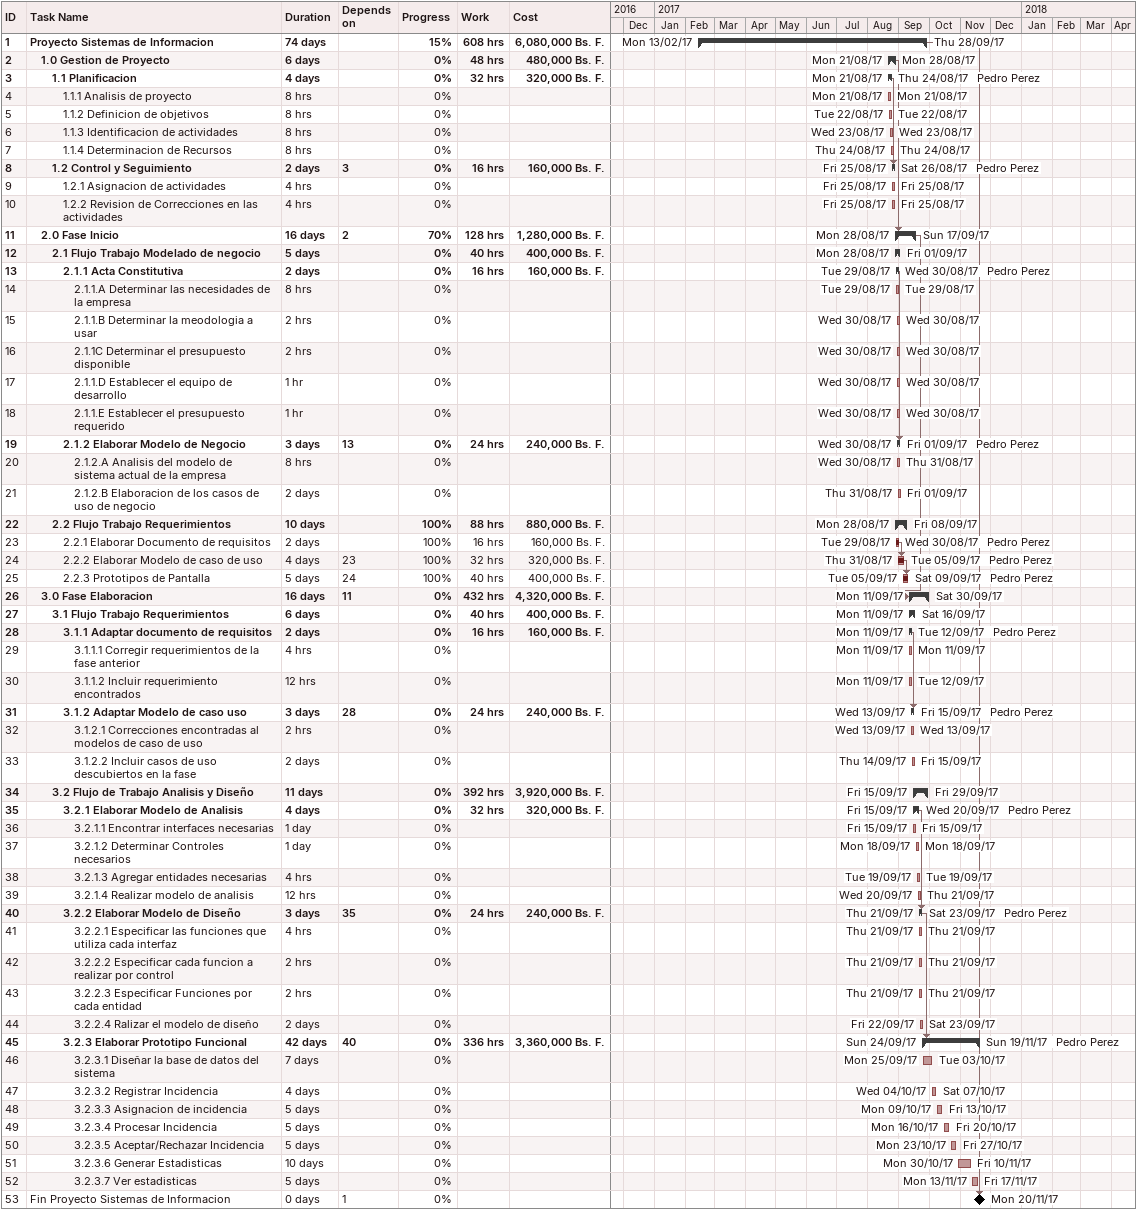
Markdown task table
| ID | Level | Task | Duration | Start | Finish | Predecessors | Resources | % complete | Work (h) | Cost (Bs. F.) |
|---|---|---|---|---|---|---|---|---|---|---|
| 1 | 1 | **Proyecto Sistemas de Informacion** | 74d | 2017-02-13 | 2017-09-28 |  |  | 15 | 608 | 6080000 |
| 2 | 2 | **1.0 Gestion de Proyecto** | 6d | 2017-08-21 | 2017-08-28 |  |  | 0 | 48 | 480000 |
| 3 | 3 | **1.1 Planificacion** | 4d | 2017-08-21 | 2017-08-24 |  | Pedro Perez | 0 | 32 | 320000 |
| 4 | 4 | 1.1.1 Analisis de proyecto | 8h | 2017-08-21 | 2017-08-21 |  |  | 0 |  |  |
| 5 | 4 | 1.1.2 Definicion de objetivos | 8h | 2017-08-22 | 2017-08-22 |  |  | 0 |  |  |
| 6 | 4 | 1.1.3 Identificacion de actividades | 8h | 2017-08-23 | 2017-08-23 |  |  | 0 |  |  |
| 7 | 4 | 1.1.4 Determinacion de Recursos | 8h | 2017-08-24 | 2017-08-24 |  |  | 0 |  |  |
| 8 | 3 | **1.2 Control y Seguimiento** | 2d | 2017-08-25 | 2017-08-26 | 3 | Pedro Perez | 0 | 16 | 160000 |
| 9 | 4 | 1.2.1 Asignacion de actividades | 4h | 2017-08-25 | 2017-08-25 |  |  | 0 |  |  |
| 10 | 4 | 1.2.2 Revision de Correcciones en las actividades | 4h | 2017-08-25 | 2017-08-25 |  |  | 0 |  |  |
| 11 | 2 | **2.0 Fase Inicio** | 16d | 2017-08-28 | 2017-09-17 | 2 |  | 70 | 128 | 1280000 |
| 12 | 3 | **2.1 Flujo Trabajo Modelado de negocio** | 5d | 2017-08-28 | 2017-09-01 |  |  | 0 | 40 | 400000 |
| 13 | 4 | **2.1.1 Acta Constitutiva** | 2d | 2017-08-29 | 2017-08-30 |  | Pedro Perez | 0 | 16 | 160000 |
| 14 | 5 | 2.1.1.A Determinar las necesidades de la empresa | 8h | 2017-08-29 | 2017-08-29 |  |  | 0 |  |  |
| 15 | 5 | 2.1.1.B Determinar la meodologia a usar | 2h | 2017-08-30 | 2017-08-30 |  |  | 0 |  |  |
| 16 | 5 | 2.1.1C Determinar el presupuesto disponible | 2h | 2017-08-30 | 2017-08-30 |  |  | 0 |  |  |
| 17 | 5 | 2.1.1.D Establecer el equipo de desarrollo | 1h | 2017-08-30 | 2017-08-30 |  |  | 0 |  |  |
| 18 | 5 | 2.1.1.E Establecer el presupuesto requerido | 1h | 2017-08-30 | 2017-08-30 |  |  | 0 |  |  |
| 19 | 4 | **2.1.2 Elaborar Modelo de Negocio** | 3d | 2017-08-30 | 2017-09-01 | 13 | Pedro Perez | 0 | 24 | 240000 |
| 20 | 5 | 2.1.2.A Analisis del modelo de sistema actual de la empresa | 8h | 2017-08-30 | 2017-08-31 |  |  | 0 |  |  |
| 21 | 5 | 2.1.2.B Elaboracion de los casos de uso de negocio | 2d | 2017-08-31 | 2017-09-01 |  |  | 0 |  |  |
| 22 | 3 | **2.2 Flujo Trabajo Requerimientos** | 10d | 2017-08-28 | 2017-09-08 |  |  | 100 | 88 | 880000 |
| 23 | 4 | 2.2.1 Elaborar Documento de requisitos | 2d | 2017-08-29 | 2017-08-30 |  | Pedro Perez | 100 | 16 | 160000 |
| 24 | 4 | 2.2.2 Elaborar Modelo de caso de uso | 4d | 2017-08-31 | 2017-09-05 | 23 | Pedro Perez | 100 | 32 | 320000 |
| 25 | 4 | 2.2.3 Prototipos de Pantalla | 5d | 2017-09-05 | 2017-09-09 | 24 | Pedro Perez | 100 | 40 | 400000 |
| 26 | 2 | **3.0 Fase Elaboracion** | 16d | 2017-09-11 | 2017-09-30 | 11 |  | 0 | 432 | 4320000 |
| 27 | 3 | **3.1 Flujo Trabajo Requerimientos** | 6d | 2017-09-11 | 2017-09-16 |  |  | 0 | 40 | 400000 |
| 28 | 4 | **3.1.1 Adaptar documento de requisitos** | 2d | 2017-09-11 | 2017-09-12 |  | Pedro Perez | 0 | 16 | 160000 |
| 29 | 5 | 3.1.1.1 Corregir requerimientos de la fase anterior | 4h | 2017-09-11 | 2017-09-11 |  |  | 0 |  |  |
| 30 | 5 | 3.1.1.2 Incluir requerimiento encontrados | 12h | 2017-09-11 | 2017-09-12 |  |  | 0 |  |  |
| 31 | 4 | **3.1.2 Adaptar Modelo de caso uso** | 3d | 2017-09-13 | 2017-09-15 | 28 | Pedro Perez | 0 | 24 | 240000 |
| 32 | 5 | 3.1.2.1 Correcciones encontradas al modelos de caso de uso | 2h | 2017-09-13 | 2017-09-13 |  |  | 0 |  |  |
| 33 | 5 | 3.1.2.2 Incluir casos de uso descubiertos en la fase | 2d | 2017-09-14 | 2017-09-15 |  |  | 0 |  |  |
| 34 | 3 | **3.2 Flujo de Trabajo Analisis y Diseño** | 11d | 2017-09-15 | 2017-09-29 |  |  | 0 | 392 | 3920000 |
| 35 | 4 | **3.2.1 Elaborar Modelo de Analisis** | 4d | 2017-09-15 | 2017-09-20 |  | Pedro Perez | 0 | 32 | 320000 |
| 36 | 5 | 3.2.1.1 Encontrar interfaces necesarias | 1d | 2017-09-15 | 2017-09-15 |  |  | 0 |  |  |
| 37 | 5 | 3.2.1.2 Determinar Controles necesarios | 1d | 2017-09-18 | 2017-09-18 |  |  | 0 |  |  |
| 38 | 5 | 3.2.1.3 Agregar entidades necesarias | 4h | 2017-09-19 | 2017-09-19 |  |  | 0 |  |  |
| 39 | 5 | 3.2.1.4 Realizar modelo de analisis | 12h | 2017-09-20 | 2017-09-21 |  |  | 0 |  |  |
| 40 | 4 | **3.2.2 Elaborar Modelo de Diseño** | 3d | 2017-09-21 | 2017-09-23 | 35 | Pedro Perez | 0 | 24 | 240000 |
| 41 | 5 | 3.2.2.1 Especificar las funciones que utiliza cada interfaz | 4h | 2017-09-21 | 2017-09-21 |  |  | 0 |  |  |
| 42 | 5 | 3.2.2.2 Especificar cada funcion a realizar por control | 2h | 2017-09-21 | 2017-09-21 |  |  | 0 |  |  |
| 43 | 5 | 3.2.2.3 Especificar Funciones por cada entidad | 2h | 2017-09-21 | 2017-09-21 |  |  | 0 |  |  |
| 44 | 5 | 3.2.2.4 Ralizar el modelo de diseño | 2d | 2017-09-22 | 2017-09-23 |  |  | 0 |  |  |
| 45 | 4 | **3.2.3 Elaborar Prototipo Funcional** | 42d | 2017-09-24 | 2017-11-19 | 40 | Pedro Perez | 0 | 336 | 3360000 |
| 46 | 5 | 3.2.3.1 Diseñar la base de datos del sistema | 7d | 2017-09-25 | 2017-10-03 |  |  | 0 |  |  |
| 47 | 5 | 3.2.3.2 Registrar Incidencia | 4d | 2017-10-04 | 2017-10-07 |  |  | 0 |  |  |
| 48 | 5 | 3.2.3.3 Asignacion de incidencia | 5d | 2017-10-09 | 2017-10-13 |  |  | 0 |  |  |
| 49 | 5 | 3.2.3.4 Procesar Incidencia | 5d | 2017-10-16 | 2017-10-20 |  |  | 0 |  |  |
| 50 | 5 | 3.2.3.5 Aceptar/Rechazar Incidencia | 5d | 2017-10-23 | 2017-10-27 |  |  | 0 |  |  |
| 51 | 5 | 3.2.3.6 Generar Estadisticas | 10d | 2017-10-30 | 2017-11-10 |  |  | 0 |  |  |
| 52 | 5 | 3.2.3.7 Ver estadisticas | 5d | 2017-11-13 | 2017-11-17 |  |  | 0 |  |  |
| 53 | 1 | Fin Proyecto Sistemas de Informacion | 0d | 2017-11-20 | 2017-11-20 | 1 |  | 0 |  |  |
